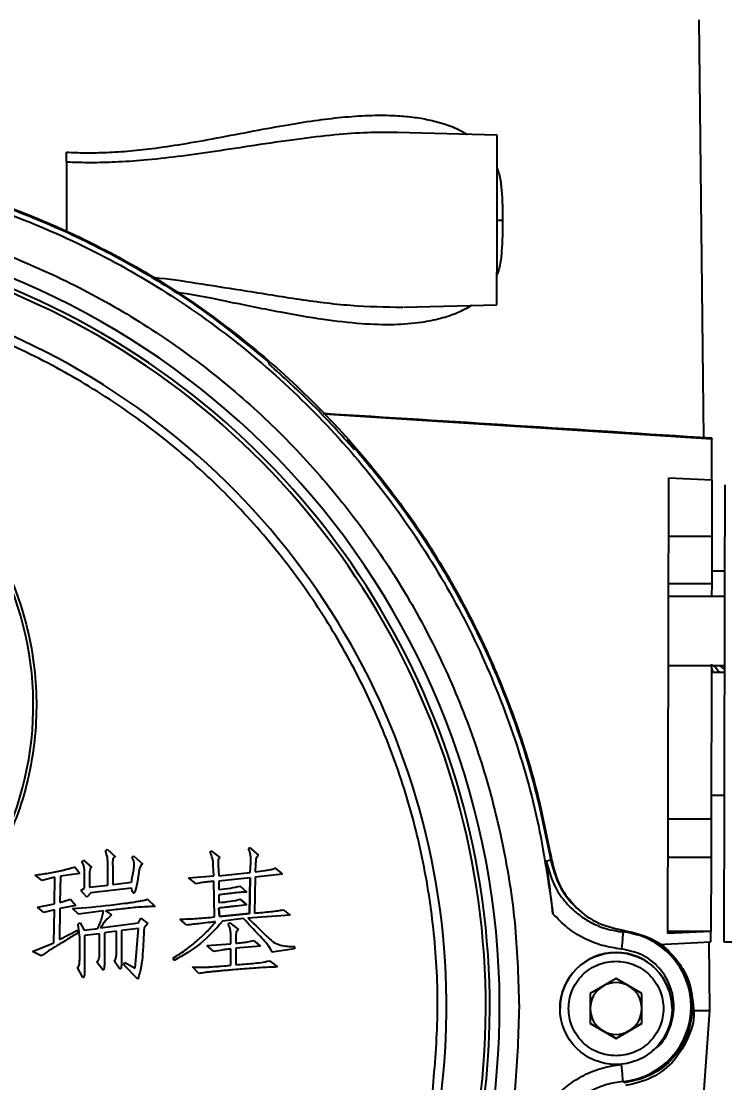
# Model space of a CAD drawing. Header units: millimetres. Extents: x 2344 to 4024, y 1094 to 2282.
# Drawn here: x 2890.1 to 2971.8, y 2025.5 to 2148.7 of the extents above; entities that cross this region are included whole.
import ezdxf

# ---------------------------------------------------------------- set-up
doc = ezdxf.new("R2010")
doc.units = ezdxf.units.MM
doc.layers.add('AM_5', color=3, linetype='Continuous', lineweight=25)
doc.styles.add('SLDTEXTSTYLE1', font='txt.shx', dxfattribs={"width": 0.7, "bigfont": 'gbcbig.shx'})
doc.dimstyles.new('SLDDIMSTYLE12$0', dxfattribs={"dimtxt": 12, "dimasz": 10, "dimexe": 0, "dimexo": 0.0625, "dimgap": 0.875, "dimtad": 1, "dimdec": 1, "dimlfac": 1.8, "dimrnd": 1e-09, "dimzin": 12, "dimdsep": 46, "dimtxsty": 'SLDTEXTSTYLE1', "dimcen": 0.09, "dimdle": 8.16, "dimclrd": 3, "dimclre": 3, "dimadec": 0, "dimazin": 3, "dimtfac": 1, "dimtdec": 1, "dimtofl": 0, "dimtmove": 0, "dimatfit": 3, "dimfxl": 0, "dimfrac": 2, "dimtolj": 1, "dimlwd": 5, "dimlwe": 5, "dimarcsym": 0})

# ---------------------------------------------------------------- blocks, each defined once
blk = doc.blocks.new('*D60')
at = {"layer": 'AM_5', "color": 3, "lineweight": 5, "transparency": 16777216}
blk.add_line((2910.46, 2232.61), (3090.29, 2232.61), dxfattribs=at)
at = {"layer": 'AM_5', "color": 3, "linetype": 'Continuous', "lineweight": 5, "transparency": 16777216}
for p, q in [((3090.29, 2222.61), (3090.29, 1943.87)), ((2957.46, 1933.87), (3090.29, 1933.87))]:
    blk.add_line(p, q, dxfattribs=at)
at = {"layer": 'AM_5', "color": 3, "transparency": 16777216}
for points in [[(3088.63, 2222.61), (3091.96, 2222.61), (3090.29, 2232.61)], [(3088.63, 1943.87), (3091.96, 1943.87), (3090.29, 1933.87)]]:
    blk.add_solid(points, dxfattribs=at)
at = {"layer": 'Defpoints', "color": 0, "transparency": 16777216}
for p in [(2910.4, 2232.61), (2957.4, 1933.87), (3090.29, 1933.87)]:
    blk.add_point(p, dxfattribs=at)
at = {"layer": 'AM_5', "color": 0, "transparency": 16777216, "insert": (3083.42, 2083.24), "char_height": 12, "attachment_point": 5, "rotation": 90, "style": 'SLDTEXTSTYLE1'}
blk.add_mtext('\\A1;300', dxfattribs=at)

msp = doc.modelspace()

# ---------------------------------------------------------------- linework, layer by layer
at = {"color": 7, "linetype": 'Continuous', "lineweight": 25}
for p, q in [((2969.359, 2100.328), (2968.827, 2148.846)), ((2945.399, 2135.446), (2933.737, 2135.776)), ((2934.514, 2115.485), (2945.357, 2115.746)), ((2918.825, 2108.933), (2918.936, 2109.045)), ((2970.323, 2100.154), (2925.275, 2103.052)), ((2927.994, 2100.169), (2928.924, 2099.042)), ((2928.932, 2099.049), (2928.82, 2098.938)), ((2965.314, 2095.679), (2970.313, 2095.453)), ((2970.313, 2095.453), (2970.299, 2088.877)), ((2970.299, 2088.877), (2965.299, 2088.888)), ((2971.791, 2084.839), (2970.291, 2084.842)), ((2970.288, 2083.383), (2965.288, 2083.394)), ((2970.288, 2083.383), (2970.284, 2081.906)), ((2971.784, 2081.903), (2965.184, 2081.917)), ((2965.167, 2073.917), (2971.767, 2073.903)), ((2971.766, 2073.079), (2970.266, 2073.083)), ((2970.235, 2058.843), (2971.735, 2058.839)), ((2965.229, 2056.107), (2970.229, 2056.097)), ((2916.511, 2052.634), (2916.639, 2052.761)), ((2916.511, 2052.634), (2916.639, 2052.761)), ((2916.511, 2052.634), (2916.511, 2052.634)), ((2916.639, 2052.761), (2917.66, 2051.868)), ((2916.639, 2052.761), (2916.639, 2052.761)), ((2916.639, 2052.761), (2917.66, 2051.868)), ((2899.917, 2052.379), (2900.108, 2052.57)), ((2899.917, 2052.379), (2900.108, 2052.57)), ((2899.917, 2052.379), (2899.917, 2052.379)), ((2900.108, 2052.57), (2901.066, 2051.676)), ((2900.108, 2052.57), (2900.108, 2052.57)), ((2900.108, 2052.57), (2901.066, 2051.676)), ((2901.066, 2051.676), (2901.066, 2051.676)), ((2902.981, 2051.613), (2903.172, 2051.804)), ((2902.981, 2051.613), (2903.172, 2051.804)), ((2902.981, 2051.613), (2902.981, 2051.613)), ((2903.172, 2051.804), (2904.257, 2050.847)), ((2903.172, 2051.804), (2903.172, 2051.804)), ((2903.172, 2051.804), (2904.257, 2050.847)), ((2912.044, 2052.251), (2912.171, 2052.379)), ((2912.044, 2052.251), (2912.171, 2052.379)), ((2912.044, 2052.251), (2912.044, 2052.251)), ((2912.171, 2052.379), (2913.193, 2051.613)), ((2912.171, 2052.379), (2912.171, 2052.379)), ((2912.171, 2052.379), (2913.193, 2051.613)), ((2913.193, 2051.613), (2913.193, 2051.613)), ((2917.66, 2051.868), (2917.66, 2051.868)), ((2970.22, 2051.622), (2965.22, 2051.632)), ((2970.22, 2051.622), (2970.201, 2043.02)), ((2896.343, 2050.528), (2896.917, 2049.762)), ((2896.343, 2050.528), (2896.343, 2050.528)), ((2896.343, 2050.528), (2896.917, 2049.762)), ((2897.172, 2051.102), (2897.364, 2051.294)), ((2897.172, 2051.102), (2897.364, 2051.294)), ((2897.172, 2051.102), (2897.172, 2051.102)), ((2897.364, 2051.294), (2898.321, 2050.464)), ((2897.364, 2051.294), (2897.364, 2051.294)), ((2897.364, 2051.294), (2898.321, 2050.464)), ((2898.321, 2050.464), (2898.321, 2050.464)), ((2900.172, 2048.421), (2900.172, 2050.719)), ((2900.747, 2050.655), (2900.747, 2048.485)), ((2904.257, 2050.847), (2904.257, 2050.847)), ((2912.49, 2049.506), (2912.427, 2050.719)), ((2913.001, 2050.783), (2913.065, 2049.506)), ((2913.001, 2050.783), (2913.001, 2050.783)), ((2913.001, 2050.783), (2913.065, 2049.506)), ((2916.703, 2049.889), (2916.767, 2051.038)), ((2916.703, 2049.889), (2916.767, 2051.038)), ((2916.767, 2051.038), (2916.767, 2051.038)), ((2917.341, 2050.847), (2917.277, 2049.953)), ((2919.575, 2050.4), (2920.469, 2049.698)), ((2919.575, 2050.4), (2919.575, 2050.4)), ((2919.575, 2050.4), (2920.469, 2049.698)), ((2951.602, 2051.323), (2951.085, 2051.204)), ((2951.727, 2051.21), (2951.727, 2051.211)), ((2892.577, 2048.932), (2891.747, 2049.57)), ((2891.747, 2049.57), (2891.747, 2049.57)), ((2894.045, 2049.315), (2892.577, 2048.932)), ((2893.981, 2046.251), (2894.045, 2049.315)), ((2893.981, 2046.251), (2894.045, 2049.315)), ((2894.683, 2049.443), (2894.619, 2046.379)), ((2896.917, 2049.762), (2894.683, 2049.443)), ((2896.917, 2049.762), (2896.917, 2049.762)), ((2897.492, 2048.038), (2897.492, 2049.634)), ((2898.066, 2049.315), (2898.066, 2048.166)), ((2909.554, 2049.251), (2912.49, 2049.506)), ((2910.448, 2048.549), (2909.554, 2049.251)), ((2909.554, 2049.251), (2909.554, 2049.251)), ((2913.065, 2049.506), (2916.703, 2049.889)), ((2913.065, 2049.506), (2916.703, 2049.889)), ((2913.065, 2049.506), (2913.065, 2049.506)), ((2916.703, 2049.251), (2913.065, 2048.868)), ((2916.639, 2045.102), (2916.703, 2049.251)), ((2916.703, 2049.251), (2916.639, 2045.102)), ((2916.703, 2049.889), (2916.703, 2049.889)), ((2917.277, 2049.315), (2917.213, 2045.166)), ((2920.469, 2049.698), (2917.277, 2049.315)), ((2920.469, 2049.698), (2920.469, 2049.698)), ((2897.045, 2047.783), (2897.492, 2048.038)), ((2897.045, 2047.783), (2897.492, 2048.038)), ((2897.747, 2047.017), (2897.045, 2047.783)), ((2897.045, 2047.783), (2897.045, 2047.783)), ((2897.492, 2048.038), (2897.492, 2048.038)), ((2898.066, 2048.166), (2900.172, 2048.421)), ((2898.066, 2048.166), (2900.172, 2048.421)), ((2898.066, 2048.166), (2898.066, 2048.166)), ((2902.917, 2048.038), (2898.194, 2047.528)), ((2900.172, 2048.421), (2900.172, 2048.421)), ((2900.747, 2048.485), (2902.917, 2048.741)), ((2900.747, 2048.485), (2902.917, 2048.741)), ((2900.747, 2048.485), (2900.747, 2048.485)), ((2902.917, 2048.741), (2902.917, 2048.741)), ((2912.554, 2044.72), (2912.49, 2048.868)), ((2913.065, 2048.868), (2913.065, 2047.911)), ((2915.554, 2048.294), (2916.32, 2047.592)), ((2915.554, 2048.294), (2915.554, 2048.294)), ((2916.32, 2047.592), (2915.554, 2048.294)), ((2894.619, 2046.379), (2895.832, 2046.762)), ((2895.832, 2046.762), (2896.47, 2046.06)), ((2895.832, 2046.762), (2895.832, 2046.762)), ((2895.832, 2046.762), (2896.47, 2046.06)), ((2898.194, 2047.528), (2897.747, 2047.017)), ((2904.768, 2046.826), (2905.661, 2045.932)), ((2904.768, 2046.826), (2904.768, 2046.826)), ((2904.768, 2046.826), (2905.661, 2045.932)), ((2913.065, 2047.273), (2913.065, 2046.379)), ((2915.554, 2046.762), (2916.32, 2046.124)), ((2915.554, 2046.762), (2915.554, 2046.762)), ((2916.32, 2046.124), (2915.554, 2046.762)), ((2916.32, 2047.592), (2916.32, 2047.592)), ((2892.003, 2045.868), (2893.981, 2046.251)), ((2892.769, 2045.23), (2892.003, 2045.868)), ((2892.003, 2045.868), (2892.003, 2045.868)), ((2893.981, 2045.549), (2892.769, 2045.23)), ((2893.917, 2041.72), (2893.981, 2045.549)), ((2893.917, 2041.72), (2893.981, 2045.549)), ((2893.981, 2046.251), (2893.981, 2046.251)), ((2894.619, 2045.677), (2894.556, 2042.103)), ((2896.47, 2046.06), (2894.619, 2045.677)), ((2896.79, 2045.039), (2896.087, 2045.677)), ((2896.087, 2045.677), (2896.087, 2045.677)), ((2896.47, 2046.06), (2896.47, 2046.06)), ((2899.662, 2045.422), (2896.79, 2045.039)), ((2899.917, 2045.422), (2900.619, 2044.975)), ((2899.917, 2045.422), (2900.619, 2044.975)), ((2905.661, 2045.932), (2905.661, 2045.932)), ((2913.065, 2045.741), (2913.129, 2044.783)), ((2913.129, 2044.783), (2913.065, 2045.741)), ((2916.32, 2046.124), (2916.32, 2046.124)), ((2920.532, 2045.549), (2921.362, 2044.911)), ((2920.532, 2045.549), (2920.532, 2045.549)), ((2920.532, 2045.549), (2921.362, 2044.911)), ((2896.726, 2043.89), (2896.981, 2044.017)), ((2896.726, 2043.89), (2896.981, 2044.017)), ((2896.981, 2044.017), (2897.428, 2043.188)), ((2896.981, 2044.017), (2896.981, 2044.017)), ((2896.981, 2044.017), (2897.428, 2043.188)), ((2899.343, 2043.443), (2903.746, 2044.017)), ((2899.343, 2043.443), (2903.746, 2044.017)), ((2900.619, 2044.975), (2900.619, 2044.975)), ((2903.746, 2044.017), (2904.002, 2044.592)), ((2903.746, 2044.017), (2904.002, 2044.592)), ((2903.746, 2044.017), (2903.746, 2044.017)), ((2904.002, 2044.592), (2904.831, 2043.954)), ((2904.002, 2044.592), (2904.002, 2044.592)), ((2904.002, 2044.592), (2904.831, 2043.954)), ((2909.363, 2043.762), (2908.533, 2044.464)), ((2908.533, 2044.464), (2908.533, 2044.464)), ((2913.129, 2044.783), (2916.639, 2045.102)), ((2916.639, 2045.102), (2913.129, 2044.783)), ((2913.129, 2044.783), (2913.129, 2044.783)), ((2915.937, 2044.528), (2913.512, 2044.209)), ((2914.15, 2043.89), (2914.341, 2044.017)), ((2914.15, 2043.89), (2914.341, 2044.017)), ((2914.341, 2044.017), (2915.363, 2043.252)), ((2914.341, 2044.017), (2914.341, 2044.017)), ((2914.341, 2044.017), (2915.363, 2043.252)), ((2921.362, 2044.911), (2916.448, 2044.592)), ((2916.639, 2045.102), (2916.639, 2045.102)), ((2921.362, 2044.911), (2921.362, 2044.911)), ((2894.556, 2042.103), (2896.662, 2043.188)), ((2894.556, 2042.103), (2896.662, 2043.188)), ((2896.662, 2043.188), (2896.726, 2042.869)), ((2896.662, 2043.188), (2896.662, 2043.188)), ((2896.662, 2043.188), (2896.726, 2042.869)), ((2896.917, 2042.294), (2896.726, 2043.89)), ((2896.726, 2043.89), (2896.726, 2043.89)), ((2896.726, 2042.869), (2896.726, 2042.869)), ((2897.428, 2043.188), (2899.023, 2043.379)), ((2897.428, 2043.188), (2899.023, 2043.379)), ((2897.428, 2043.188), (2897.428, 2043.188)), ((2899.023, 2043.379), (2899.023, 2043.379)), ((2901.193, 2043.06), (2899.789, 2042.869)), ((2899.789, 2042.869), (2899.789, 2039.486)), ((2901.193, 2040.507), (2901.193, 2043.06)), ((2903.746, 2043.379), (2901.768, 2043.124)), ((2901.768, 2043.124), (2901.768, 2039.486)), ((2903.363, 2038.784), (2903.746, 2043.379)), ((2904.831, 2043.954), (2904.385, 2043.443)), ((2904.831, 2043.954), (2904.831, 2043.954)), ((2914.15, 2043.89), (2914.15, 2043.89)), ((2915.363, 2043.252), (2915.363, 2043.252)), ((2960.253, 2043.121), (2960.003, 2042.972)), ((2970.201, 2043.02), (2965.201, 2043.03)), ((2970.201, 2043.02), (2965.201, 2042.778)), ((2971.701, 2043.001), (2971.699, 2041.839)), ((2891.428, 2040.699), (2893.917, 2041.72)), ((2893.917, 2041.72), (2893.917, 2041.72)), ((2896.917, 2039.741), (2896.917, 2042.294)), ((2899.215, 2042.741), (2897.492, 2042.549)), ((2897.492, 2042.549), (2897.492, 2038.784)), ((2899.215, 2040.571), (2899.215, 2042.741)), ((2911.661, 2041.401), (2914.469, 2041.592)), ((2914.469, 2041.592), (2914.469, 2042.422)), ((2914.469, 2041.592), (2914.469, 2041.592)), ((2915.043, 2042.23), (2915.043, 2041.656)), ((2915.043, 2042.23), (2915.043, 2042.23)), ((2917.086, 2041.975), (2917.916, 2041.337)), ((2917.086, 2041.975), (2917.086, 2041.975)), ((2917.086, 2041.975), (2917.916, 2041.337)), ((2964.119, 2041.537), (2970.199, 2041.843)), ((2970.087, 2033.843), (2970, 2041.833)), ((2971.699, 2041.839), (2973.121, 2041.836)), ((2892.449, 2040.188), (2891.428, 2040.699)), ((2891.428, 2040.699), (2891.428, 2040.699)), ((2912.49, 2040.699), (2911.661, 2041.401)), ((2911.661, 2041.401), (2911.661, 2041.401)), ((2914.469, 2039.103), (2914.469, 2041.018)), ((2917.916, 2041.337), (2915.043, 2041.082)), ((2915.043, 2041.082), (2915.043, 2039.167)), ((2917.916, 2041.337), (2917.916, 2041.337)), ((2921.873, 2041.018), (2919.256, 2040.635)), ((2921.873, 2041.273), (2921.873, 2041.018)), ((2921.873, 2041.273), (2921.873, 2041.273)), ((2896.917, 2039.741), (2896.917, 2039.741)), ((2899.598, 2038.592), (2898.896, 2039.486)), ((2898.896, 2039.486), (2898.896, 2039.486)), ((2901.513, 2038.784), (2900.938, 2039.614)), ((2900.938, 2039.614), (2900.938, 2039.614)), ((2902.023, 2039.167), (2902.151, 2039.422)), ((2902.023, 2039.167), (2902.151, 2039.422)), ((2903.683, 2037.507), (2902.023, 2039.167)), ((2902.023, 2039.167), (2902.023, 2039.167)), ((2902.151, 2039.422), (2903.363, 2038.784)), ((2902.151, 2039.422), (2902.151, 2039.422)), ((2902.151, 2039.422), (2903.363, 2038.784)), ((2907.895, 2039.677), (2907.767, 2039.933)), ((2907.767, 2039.933), (2907.767, 2039.933)), ((2914.469, 2039.103), (2914.469, 2039.103)), ((2918.937, 2039.614), (2919.894, 2038.911)), ((2918.937, 2039.614), (2918.937, 2039.614)), ((2918.937, 2039.614), (2919.894, 2038.911)), ((2897.3, 2037.699), (2896.662, 2038.848)), ((2896.662, 2038.848), (2896.662, 2038.848)), ((2903.363, 2038.784), (2903.363, 2038.784)), ((2910.767, 2038.146), (2910.001, 2038.911)), ((2910.001, 2038.911), (2910.001, 2038.911)), ((2919.894, 2038.911), (2919.894, 2038.911)), ((2959.182, 2037.554), (2956.182, 2035.822)), ((2962.182, 2035.822), (2959.182, 2037.554)), ((2956.182, 2035.822), (2956.182, 2032.358)), ((2962.182, 2032.358), (2962.182, 2035.822)), ((2952.682, 2034.097), (2952.682, 2034.097)), ((2965.682, 2034.083), (2965.682, 2034.083)), ((2966.158, 1979.328), (2970.087, 2033.843)), ((2968.182, 2034.061), (2968.182, 2034.061)), ((2956.182, 2032.358), (2959.182, 2030.626)), ((2957.682, 2031.492), (2956.182, 2032.358)), ((2959.182, 2030.626), (2962.182, 2032.358)), ((2962.182, 2032.358), (2960.682, 2031.492)), ((2959.182, 2030.626), (2957.682, 2031.492)), ((2960.682, 2031.492), (2959.182, 2030.626)), ((2959.182, 2030.626), (2959.182, 2030.626)), ((2960.253, 2025.47), (2960.003, 2025.619))]:
    msp.add_line(p, q, dxfattribs=at)
at = {"color": 7, "linetype": 'Continuous', "lineweight": 25, "flags": 128}
for points in [[(2971.812, 2094.867), (2971.807, 2092.653), (2971.802, 2090.195), (2971.796, 2087.522), (2971.79, 2084.665), (2971.784, 2081.657), (2971.777, 2078.535), (2971.77, 2075.334), (2971.763, 2072.092), (2971.757, 2068.847), (2971.75, 2065.637), (2971.743, 2062.5), (2971.736, 2059.472), (2971.73, 2056.59), (2971.725, 2053.886), (2971.719, 2051.392), (2971.714, 2049.139), (2971.71, 2047.151), (2971.706, 2045.453), (2971.704, 2044.064), (2971.701, 2043.001)], [(2971.275, 2073.08), (2970.998, 2073.311), (2970.548, 2073.906)], [(2960.003, 2042.972), (2959.999, 2042.928), (2959.988, 2042.81), (2959.97, 2042.624), (2959.947, 2042.377), (2959.918, 2042.076), (2959.886, 2041.735), (2959.851, 2041.365), (2959.815, 2040.981)], [(2968.107, 2033.847), (2968.317, 2033.847), (2969.299, 2033.845), (2969.89, 2033.844), (2970.087, 2033.843)], [(2960.003, 2025.619), (2959.999, 2025.663), (2959.988, 2025.78), (2959.97, 2025.966), (2959.947, 2026.214), (2959.918, 2026.514), (2959.886, 2026.856), (2959.851, 2027.225), (2959.815, 2027.61)]]:
    msp.add_lwpolyline(points, dxfattribs=at)
at = {"color": 7, "linetype": 'Continuous', "lineweight": 25}
msp.add_circle((2959.182, 2034.09), 6.5, dxfattribs=at)
for centre, radius, start, end in [((2854.182, 2034.295), 91.48, 295.79271, 180), ((2946.074, 2137.078), 11.51, 266.68387, 269.63147), ((2854.182, 2034.294), 90.341, 353.64897, 186.35103), ((2854.182, 2034.294), 89.875, 353.64897, 186.35103), ((2854.182, 2034.294), 85.319, 353.33017, 186.66983), ((2854.182, 2069.294), 37.354, 334.65071, 85.34929), ((2959.182, 2034.295), 8.715, 275.40246, 84.59754), ((2959.182, 2034.09), 6.5, 359.93876, 179.93876), ((2959.182, 2034.09), 3, 120, 180), ((2959.182, 2034.09), 3, 60, 120), ((2959.182, 2034.09), 3, 0, 60), ((2959.182, 2034.09), 3, 180, 240), ((2959.182, 2034.09), 3, 300, 0), ((2959.182, 2034.09), 3, 240, 300)]:
    msp.add_arc(centre, radius, start, end, dxfattribs=at)
for points, knots in [([(2895.394, 2133.471), (2896.106, 2133.445), (2897.533, 2133.393), (2899.876, 2133.431), (2902.477, 2133.586), (2905.528, 2133.91), (2909.013, 2134.429), (2912.958, 2135.142), (2917.074, 2135.937), (2921.008, 2136.661), (2924.544, 2137.214), (2927.768, 2137.591), (2930.751, 2137.78), (2933.359, 2137.762), (2935.555, 2137.575), (2937.401, 2137.273), (2939.166, 2136.807), (2940.683, 2136.265), (2941.577, 2135.747), (2941.929, 2135.544)], [0, 0, 0, 0, 0.0418951, 0.0839955, 0.1379234, 0.1955958, 0.2656367, 0.3477316, 0.4366435, 0.52124, 0.5959668, 0.6633337, 0.7313197, 0.7939321, 0.8403474, 0.8842391, 0.9258123, 0.9708656, 1, 1, 1, 1]), ([(2933.847, 2135.773), (2932.678, 2135.778), (2930.281, 2135.788), (2926.372, 2135.485), (2922.007, 2134.973), (2917.354, 2134.286), (2912.73, 2133.57), (2908.433, 2132.962), (2904.568, 2132.535), (2901.202, 2132.308), (2898.211, 2132.228), (2896.33, 2132.283), (2895.392, 2132.311)], [0, 0, 0, 0, 0.0969739, 0.1990187, 0.3166093, 0.4457287, 0.5654054, 0.6760848, 0.7756823, 0.858994, 0.9297025, 1, 1, 1, 1]), ([(2895.392, 2132.311), (2895.392, 2132.488), (2895.393, 2132.844), (2895.394, 2133.261), (2895.394, 2133.471)], [0, 0, 0, 0, 0.4971187, 1, 1, 1, 1]), ([(2871.514, 2131.767), (2874.18, 2131.227), (2879.626, 2130.124), (2887.751, 2127.555), (2895.963, 2124.206), (2904.129, 2119.928), (2911.904, 2114.967), (2916.621, 2111.045), (2918.887, 2109.161)], [0, 0, 0, 0, 0.1535242, 0.3136607, 0.480409, 0.6537687, 0.8337391, 1, 1, 1, 1]), ([(2895.392, 2132.311), (2895.39, 2131.321), (2895.386, 2129.34), (2895.379, 2126.411), (2895.376, 2124.713), (2895.375, 2124.148)], [0, 0, 0, 0, 0.4003335, 0.8006671, 1, 1, 1, 1]), ([(2945.391, 2131.57), (2945.469, 2131.36), (2945.722, 2130.677), (2945.883, 2129.324), (2946.003, 2127.533), (2946.001, 2126.256), (2946, 2125.568)], [0, 0, 0, 0, 0.1149044, 0.3730702, 0.6626095, 1, 1, 1, 1]), ([(2946, 2125.568), (2946, 2124.852), (2946.001, 2123.523), (2945.891, 2121.661), (2945.728, 2120.226), (2945.456, 2119.492), (2945.364, 2119.246)], [0, 0, 0, 0, 0.3327022, 0.6174452, 0.8718539, 1, 1, 1, 1]), ([(2905.24, 2118.95), (2905.362, 2118.941), (2907.113, 2118.808), (2910.565, 2118.276), (2916.059, 2117.414), (2922.043, 2116.437), (2928.363, 2115.59), (2932.413, 2115.518), (2934.423, 2115.483)], [0, 0, 0, 0, 0.0118812, 0.1717149, 0.3437603, 0.5639817, 0.7835609, 1, 1, 1, 1]), ([(2942.426, 2115.675), (2941.88, 2115.376), (2940.732, 2114.745), (2938.777, 2114.116), (2936.328, 2113.62), (2933.274, 2113.393), (2929.468, 2113.52), (2925.091, 2114.029), (2920.045, 2114.917), (2914.752, 2115.98), (2910.663, 2116.844), (2908.478, 2117.163), (2908.038, 2117.227)], [0, 0, 0, 0, 0.05917422, 0.12456737, 0.1945037, 0.29319372, 0.40381634, 0.5308787, 0.66921315, 0.82787427, 0.96536839, 1, 1, 1, 1]), ([(2970.324, 2100.266), (2962.713, 2100.757), (2947.668, 2101.729), (2932.621, 2102.672), (2925.187, 2103.138)], [0, 0, 0, 0, 0.5059249, 1, 1, 1, 1]), ([(2970.324, 2100.257), (2970.324, 2100.259), (2970.324, 2100.264), (2970.324, 2100.194), (2970.323, 2100.154)], [0, 0, 0, 0, 0.4124146, 1, 1, 1, 1]), ([(2929.235, 2098.666), (2930.796, 2096.843), (2934.736, 2092.244), (2939.527, 2084.739), (2943.899, 2076.459), (2947.227, 2068.46), (2949.958, 2060.024), (2951.133, 2054.17), (2951.727, 2051.211)], [0, 0, 0, 0, 0.1352933, 0.3415257, 0.5005703, 0.6633309, 0.8298076, 1, 1, 1, 1]), ([(2970.267, 2073.755), (2970.266, 2073.326), (2970.262, 2071.591), (2970.256, 2068.479), (2970.248, 2064.661), (2970.24, 2061.202), (2970.234, 2058.211), (2970.231, 2056.802), (2970.229, 2056.097)], [0, 0, 0, 0, 0.061728, 0.2493824, 0.4370368, 0.6246912, 0.8123456, 1, 1, 1, 1]), ([(2970.507, 2073.082), (2970.442, 2073.208), (2970.283, 2073.514), (2970.291, 2073.85), (2970.296, 2074.047)], [0, 0, 0, 0, 0.41316202, 1, 1, 1, 1]), ([(2971.766, 2073.491), (2971.734, 2073.506), (2971.579, 2073.581), (2971.402, 2073.723), (2971.287, 2073.865), (2971.255, 2073.904)], [0, 0, 0, 0, 0.1638544, 0.7694326, 1, 1, 1, 1]), ([(2916.767, 2051.038), (2916.774, 2051.311), (2916.784, 2051.725), (2916.7, 2052.271), (2916.573, 2052.515), (2916.511, 2052.634)], [0, 0, 0, 0, 0.5004867, 0.7563958, 1, 1, 1, 1]), ([(2900.172, 2050.719), (2900.174, 2051.003), (2900.176, 2051.57), (2900.003, 2052.109), (2899.917, 2052.379)], [0, 0, 0, 0, 0.50135613, 1, 1, 1, 1]), ([(2901.066, 2051.676), (2901.041, 2051.683), (2901.004, 2051.692), (2900.953, 2051.686), (2900.908, 2051.667), (2900.858, 2051.624), (2900.781, 2051.492), (2900.728, 2051.159), (2900.739, 2050.857), (2900.747, 2050.655)], [0, 0, 0, 0, 0.0628935, 0.0931861, 0.1255191, 0.1834586, 0.2508615, 0.5002621, 1, 1, 1, 1]), ([(2902.917, 2048.741), (2903.013, 2049.222), (2903.157, 2049.944), (2903.278, 2050.806), (2903.174, 2051.296), (2903.045, 2051.507), (2902.981, 2051.613)], [0, 0, 0, 0, 0.50040255, 0.75006068, 0.87501107, 1, 1, 1, 1]), ([(2912.427, 2050.719), (2912.411, 2050.987), (2912.378, 2051.522), (2912.155, 2052.008), (2912.044, 2052.251)], [0, 0, 0, 0, 0.5014294, 1, 1, 1, 1]), ([(2913.193, 2051.613), (2913.174, 2051.606), (2913.139, 2051.594), (2913.081, 2051.543), (2913.021, 2051.422), (2912.978, 2051.16), (2912.992, 2050.934), (2913.001, 2050.783)], [0, 0, 0, 0, 0.0627384, 0.1251056, 0.2501602, 0.4999525, 1, 1, 1, 1]), ([(2917.66, 2051.868), (2917.619, 2051.844), (2917.538, 2051.796), (2917.442, 2051.631), (2917.351, 2051.316), (2917.345, 2051.034), (2917.341, 2050.847)], [0, 0, 0, 0, 0.1246065, 0.249783, 0.4997551, 1, 1, 1, 1]), ([(2891.747, 2049.57), (2892.266, 2049.645), (2893.295, 2049.794), (2894.839, 2050.071), (2895.838, 2050.374), (2896.343, 2050.528)], [0, 0, 0, 0, 0.3347977, 0.6633059, 1, 1, 1, 1]), ([(2891.747, 2049.57), (2892.266, 2049.645), (2893.311, 2049.796), (2894.856, 2050.074), (2895.854, 2050.378), (2896.343, 2050.528)], [0, 0, 0, 0, 0.3346571, 0.6740832, 1, 1, 1, 1]), ([(2897.492, 2049.634), (2897.484, 2049.888), (2897.472, 2050.269), (2897.371, 2050.774), (2897.238, 2050.993), (2897.172, 2051.102)], [0, 0, 0, 0, 0.5005014, 0.7507427, 1, 1, 1, 1]), ([(2898.321, 2050.464), (2898.306, 2050.464), (2898.279, 2050.465), (2898.24, 2050.459), (2898.207, 2050.439), (2898.151, 2050.381), (2898.091, 2050.213), (2898.046, 2049.846), (2898.058, 2049.527), (2898.066, 2049.315)], [0, 0, 0, 0, 0.03671035, 0.06255873, 0.09206873, 0.1257937, 0.25044774, 0.50015165, 1, 1, 1, 1]), ([(2904.257, 2050.847), (2904.234, 2050.848), (2904.201, 2050.849), (2904.158, 2050.836), (2904.1, 2050.802), (2903.893, 2050.544), (2903.836, 2050.201), (2903.725, 2049.59), (2903.613, 2048.886), (2903.484, 2048.114), (2903.336, 2047.667), (2903.278, 2047.556), (2903.249, 2047.523), (2903.222, 2047.504), (2903.197, 2047.494), (2903.175, 2047.494), (2903.155, 2047.499), (2903.131, 2047.515), (2903.057, 2047.599), (2902.986, 2047.782), (2902.94, 2047.953), (2902.917, 2048.038)], [0, 0, 0, 0, 0.0157069, 0.0230837, 0.0312977, 0.0625941, 0.2492457, 0.2645916, 0.4993189, 0.7493468, 0.8133445, 0.8286238, 0.8367404, 0.8440727, 0.8515363, 0.8553171, 0.8590269, 0.8660949, 0.8751688, 0.9374395, 1, 1, 1, 1]), ([(2917.277, 2049.953), (2917.667, 2050.001), (2918.251, 2050.073), (2918.929, 2050.184), (2919.247, 2050.26), (2919.389, 2050.302), (2919.459, 2050.323), (2919.519, 2050.351), (2919.556, 2050.384), (2919.575, 2050.4)], [0, 0, 0, 0, 0.49995995, 0.74998201, 0.87472536, 0.91640606, 0.93767838, 0.96871216, 1, 1, 1, 1]), ([(2951.856, 2045.085), (2951.736, 2046.153), (2951.495, 2048.299), (2951.222, 2050.233), (2951.085, 2051.204)], [0, 0, 0, 0, 0.4975573, 1, 1, 1, 1]), ([(2951.085, 2051.204), (2951.36, 2050.17), (2951.731, 2048.777), (2952.686, 2047.243), (2953.364, 2046.363), (2954.179, 2045.524), (2955.198, 2044.698), (2956.509, 2043.915), (2958.138, 2043.253), (2959.362, 2043.069), (2960.003, 2042.972)], [0, 0, 0, 0, 0.2442896, 0.3290361, 0.4144899, 0.500125, 0.5979924, 0.7157703, 0.8510724, 1, 1, 1, 1]), ([(2951.602, 2051.323), (2951.883, 2050.291), (2952.445, 2048.229), (2954.463, 2045.685), (2957.113, 2043.803), (2959.205, 2043.349), (2960.253, 2043.121)], [0, 0, 0, 0, 0.2500466, 0.4994486, 0.7493959, 1, 1, 1, 1]), ([(2951.727, 2051.21), (2951.995, 2050.172), (2952.523, 2048.125), (2953.923, 2046.544), (2954.613, 2045.766)], [0, 0, 0, 0, 0.507606, 1, 1, 1, 1]), ([(2912.49, 2048.868), (2912.247, 2048.84), (2911.782, 2048.786), (2911.096, 2048.709), (2910.663, 2048.602), (2910.448, 2048.549)], [0, 0, 0, 0, 0.3550758, 0.6787643, 1, 1, 1, 1]), ([(2913.065, 2047.911), (2913.521, 2047.955), (2914.358, 2048.035), (2915.18, 2048.213), (2915.554, 2048.294)], [0, 0, 0, 0, 0.5444227, 1, 1, 1, 1]), ([(2896.087, 2045.677), (2897.548, 2045.799), (2899.756, 2045.982), (2902.296, 2046.312), (2903.574, 2046.503), (2904.196, 2046.614), (2904.512, 2046.691), (2904.659, 2046.733), (2904.722, 2046.765), (2904.753, 2046.783), (2904.763, 2046.791), (2904.768, 2046.8), (2904.77, 2046.811), (2904.769, 2046.819), (2904.768, 2046.826)], [0, 0, 0, 0, 0.4998656, 0.7551837, 0.8732692, 0.9406533, 0.9702997, 0.9841887, 0.992842, 0.9943099, 0.9962149, 0.9970595, 0.9977627, 1, 1, 1, 1]), ([(2916.32, 2047.592), (2916.149, 2047.592), (2915.821, 2047.591), (2915.213, 2047.532), (2914.536, 2047.457), (2913.777, 2047.366), (2913.301, 2047.304), (2913.065, 2047.273)], [0, 0, 0, 0, 0.15654374, 0.3002265, 0.55985572, 0.78134838, 1, 1, 1, 1]), ([(2913.065, 2046.379), (2913.521, 2046.423), (2914.358, 2046.503), (2915.18, 2046.681), (2915.554, 2046.762)], [0, 0, 0, 0, 0.5444227, 1, 1, 1, 1]), ([(2899.023, 2043.379), (2899.122, 2043.616), (2899.307, 2044.058), (2899.56, 2044.731), (2899.627, 2045.187), (2899.662, 2045.422)], [0, 0, 0, 0, 0.3593322, 0.6691852, 1, 1, 1, 1]), ([(2899.023, 2043.379), (2899.122, 2043.616), (2899.307, 2044.058), (2899.56, 2044.731), (2899.627, 2045.187), (2899.662, 2045.422)], [0, 0, 0, 0, 0.3592859, 0.6694965, 1, 1, 1, 1]), ([(2905.661, 2045.932), (2905.006, 2045.907), (2903.743, 2045.86), (2901.831, 2045.645), (2900.572, 2045.498), (2899.917, 2045.422)], [0, 0, 0, 0, 0.3409036, 0.6569898, 1, 1, 1, 1]), ([(2916.32, 2046.124), (2915.922, 2046.075), (2915.421, 2046.015), (2914.891, 2045.951), (2914.751, 2045.934), (2914.71, 2045.929), (2914.604, 2045.916), (2914.329, 2045.885), (2913.786, 2045.823), (2913.336, 2045.772), (2913.065, 2045.741)], [0, 0, 0, 0, 0.36644555, 0.46233408, 0.4884448, 0.49604177, 0.49999981, 0.58584167, 0.75000003, 1, 1, 1, 1]), ([(2917.213, 2045.166), (2917.524, 2045.194), (2918.155, 2045.251), (2919.058, 2045.335), (2919.751, 2045.418), (2920.229, 2045.481), (2920.431, 2045.527), (2920.532, 2045.549)], [0, 0, 0, 0, 0.2800254, 0.5679935, 0.8139788, 0.90683, 1, 1, 1, 1]), ([(2900.619, 2044.975), (2900.374, 2044.747), (2899.883, 2044.291), (2899.523, 2043.726), (2899.343, 2043.443)], [0, 0, 0, 0, 0.4987936, 1, 1, 1, 1]), ([(2907.767, 2039.933), (2908.224, 2040.226), (2909.136, 2040.812), (2910.415, 2041.818), (2911.62, 2042.913), (2912.328, 2043.734), (2912.682, 2044.145)], [0, 0, 0, 0, 0.2500184, 0.50003, 0.7500152, 1, 1, 1, 1]), ([(2907.767, 2039.933), (2908.224, 2040.226), (2909.136, 2040.812), (2910.415, 2041.818), (2911.62, 2042.913), (2912.328, 2043.734), (2912.682, 2044.145)], [0, 0, 0, 0, 0.2500184, 0.50003, 0.7500152, 1, 1, 1, 1]), ([(2913.512, 2044.209), (2912.695, 2043.307), (2911.061, 2041.501), (2908.951, 2040.286), (2907.895, 2039.677)], [0, 0, 0, 0, 0.49972606, 1, 1, 1, 1]), ([(2908.533, 2044.464), (2909.205, 2044.481), (2910.548, 2044.516), (2911.885, 2044.652), (2912.554, 2044.72)], [0, 0, 0, 0, 0.4998338, 1, 1, 1, 1]), ([(2908.533, 2044.464), (2909.205, 2044.481), (2910.548, 2044.516), (2911.885, 2044.652), (2912.554, 2044.72)], [0, 0, 0, 0, 0.4998338, 1, 1, 1, 1]), ([(2912.682, 2044.145), (2912.491, 2044.125), (2911.937, 2044.066), (2911.366, 2044.002), (2910.697, 2043.93), (2910.143, 2043.868), (2909.609, 2043.795), (2909.363, 2043.762)], [0, 0, 0, 0, 0.1726098, 0.5000206, 0.5157116, 0.7774565, 1, 1, 1, 1]), ([(2919.256, 2040.635), (2919.158, 2040.817), (2918.765, 2041.548), (2917.556, 2042.785), (2916.535, 2043.884), (2915.937, 2044.528)], [0, 0, 0, 0, 0.1204989, 0.4845828, 1, 1, 1, 1]), ([(2916.448, 2044.592), (2916.584, 2044.46), (2917.378, 2043.693), (2918.36, 2042.733), (2919.439, 2041.724), (2920.484, 2041.304), (2921.317, 2041.286), (2921.873, 2041.273)], [0, 0, 0, 0, 0.0858222, 0.500579, 0.6255537, 0.7499526, 1, 1, 1, 1]), ([(2916.448, 2044.592), (2916.584, 2044.46), (2917.378, 2043.693), (2918.36, 2042.733), (2919.439, 2041.724), (2920.484, 2041.304), (2921.317, 2041.286), (2921.873, 2041.273)], [0, 0, 0, 0, 0.0858134, 0.500579, 0.6255537, 0.7499526, 1, 1, 1, 1]), ([(2959.815, 2040.981), (2959.055, 2041.096), (2957.54, 2041.325), (2955.411, 2042.211), (2953.455, 2043.431), (2952.39, 2044.532), (2951.856, 2045.085)], [0, 0, 0, 0, 0.2507669, 0.5000113, 0.749245, 1, 1, 1, 1]), ([(2896.726, 2042.869), (2896.323, 2042.626), (2895.514, 2042.139), (2894.373, 2041.437), (2893.338, 2040.805), (2892.731, 2040.384), (2892.449, 2040.188)], [0, 0, 0, 0, 0.2795319, 0.5609173, 0.7961864, 1, 1, 1, 1]), ([(2904.385, 2043.443), (2904.365, 2042.943), (2904.326, 2041.944), (2904.228, 2040.45), (2904.097, 2038.951), (2903.821, 2037.988), (2903.683, 2037.507)], [0, 0, 0, 0, 0.2500778, 0.5001569, 0.7501575, 1, 1, 1, 1]), ([(2914.469, 2042.422), (2914.46, 2042.676), (2914.448, 2043.056), (2914.336, 2043.556), (2914.212, 2043.779), (2914.15, 2043.89)], [0, 0, 0, 0, 0.5002034, 0.7503812, 1, 1, 1, 1]), ([(2915.363, 2043.252), (2915.322, 2043.227), (2915.24, 2043.179), (2915.129, 2043.022), (2915.021, 2042.705), (2915.034, 2042.42), (2915.043, 2042.23)], [0, 0, 0, 0, 0.1249641, 0.2504056, 0.5000303, 1, 1, 1, 1]), ([(2960.318, 2042.999), (2961.403, 2042.741), (2963.533, 2042.235), (2966.07, 2040.123), (2967.836, 2037.333), (2968.065, 2035.165), (2968.182, 2034.052)], [0, 0, 0, 0, 0.2552275, 0.5011918, 0.7437843, 1, 1, 1, 1]), ([(2915.043, 2041.656), (2915.292, 2041.684), (2915.76, 2041.737), (2916.448, 2041.809), (2916.875, 2041.92), (2917.086, 2041.975)], [0, 0, 0, 0, 0.3619719, 0.6841185, 1, 1, 1, 1]), ([(2898.896, 2039.486), (2898.935, 2039.516), (2899.014, 2039.577), (2899.124, 2039.743), (2899.235, 2040.075), (2899.223, 2040.372), (2899.215, 2040.571)], [0, 0, 0, 0, 0.1251016, 0.2504868, 0.5002749, 1, 1, 1, 1]), ([(2900.938, 2039.614), (2900.987, 2039.676), (2901.086, 2039.802), (2901.176, 2040.111), (2901.186, 2040.349), (2901.193, 2040.507)], [0, 0, 0, 0, 0.2496128, 0.5003947, 1, 1, 1, 1]), ([(2914.469, 2041.018), (2914.241, 2040.985), (2913.946, 2040.943), (2913.615, 2040.896), (2913.182, 2040.833), (2912.818, 2040.762), (2912.49, 2040.699)], [0, 0, 0, 0, 0.3449558, 0.4462952, 0.5002092, 1, 1, 1, 1]), ([(2963.409, 2029.215), (2963.665, 2029.392), (2964.602, 2030.038), (2965.567, 2031.846), (2966.058, 2034.287), (2965.588, 2036.779), (2964.263, 2038.907), (2962.257, 2040.482), (2960.629, 2040.815), (2959.815, 2040.981)], [0, 0, 0, 0, 0.0591141, 0.2159284, 0.3727427, 0.5295571, 0.6863714, 0.8431857, 1, 1, 1, 1]), ([(2896.662, 2038.848), (2896.716, 2038.907), (2896.823, 2039.027), (2896.903, 2039.344), (2896.911, 2039.582), (2896.917, 2039.741)], [0, 0, 0, 0, 0.2488876, 0.4991838, 1, 1, 1, 1]), ([(2896.662, 2038.848), (2896.716, 2038.907), (2896.823, 2039.027), (2896.903, 2039.344), (2896.911, 2039.582), (2896.917, 2039.741)], [0, 0, 0, 0, 0.2488876, 0.4991838, 1, 1, 1, 1]), ([(2899.789, 2039.486), (2899.786, 2039.322), (2899.78, 2039.045), (2899.758, 2038.743), (2899.695, 2038.621), (2899.676, 2038.6), (2899.662, 2038.589), (2899.647, 2038.583), (2899.631, 2038.582), (2899.614, 2038.585), (2899.603, 2038.59), (2899.598, 2038.592)], [0, 0, 0, 0, 0.5027084, 0.8476925, 0.8958369, 0.9154027, 0.9327165, 0.9486901, 0.9644693, 0.9812397, 1, 1, 1, 1]), ([(2901.768, 2039.486), (2901.765, 2039.32), (2901.76, 2039.072), (2901.729, 2038.808), (2901.681, 2038.714), (2901.661, 2038.696), (2901.643, 2038.687), (2901.629, 2038.684), (2901.614, 2038.686), (2901.586, 2038.695), (2901.551, 2038.73), (2901.526, 2038.764), (2901.513, 2038.784)], [0, 0, 0, 0, 0.499283, 0.748654, 0.7826722, 0.8125834, 0.8273755, 0.8418742, 0.8564408, 0.8721286, 0.9284957, 1, 1, 1, 1]), ([(2910.001, 2038.911), (2910.434, 2038.895), (2911.428, 2038.858), (2912.918, 2038.971), (2913.973, 2039.061), (2914.469, 2039.103)], [0, 0, 0, 0, 0.289978, 0.6665707, 1, 1, 1, 1]), ([(2910.001, 2038.911), (2910.301, 2038.895), (2911.047, 2038.855), (2912.166, 2038.922), (2913.354, 2039.004), (2914.097, 2039.07), (2914.469, 2039.103)], [0, 0, 0, 0, 0.2013712, 0.4999053, 0.7499521, 1, 1, 1, 1]), ([(2915.043, 2039.167), (2915.369, 2039.192), (2916.022, 2039.242), (2916.998, 2039.33), (2917.976, 2039.415), (2918.617, 2039.547), (2918.937, 2039.614)], [0, 0, 0, 0, 0.2501141, 0.5002263, 0.7503325, 1, 1, 1, 1]), ([(2959.182, 2028.59), (2958.49, 2028.663), (2957.426, 2028.776), (2956.145, 2029.462), (2955.265, 2030.172), (2954.551, 2031.053), (2953.886, 2032.334), (2953.549, 2034.09), (2953.886, 2035.846), (2954.551, 2037.127), (2955.265, 2038.008), (2956.145, 2038.718), (2957.426, 2039.403), (2958.49, 2039.516), (2959.182, 2039.59)], [0, 0, 0, 0, 0.1197284, 0.1841803, 0.25, 0.3158197, 0.3802716, 0.5, 0.6197284, 0.6841803, 0.75, 0.8158197, 0.8802716, 1, 1, 1, 1]), ([(2959.182, 2039.59), (2959.874, 2039.516), (2960.938, 2039.403), (2962.219, 2038.718), (2963.099, 2038.008), (2963.813, 2037.127), (2964.478, 2035.846), (2964.815, 2034.09), (2964.478, 2032.334), (2963.813, 2031.053), (2963.099, 2030.172), (2962.219, 2029.462), (2960.938, 2028.776), (2959.874, 2028.663), (2959.182, 2028.59)], [0, 0, 0, 0, 0.1197284, 0.1841803, 0.25, 0.3158197, 0.3802716, 0.5, 0.6197284, 0.6841803, 0.75, 0.8158197, 0.8802716, 1, 1, 1, 1]), ([(2897.492, 2038.784), (2897.488, 2038.589), (2897.482, 2038.258), (2897.46, 2037.9), (2897.395, 2037.742), (2897.371, 2037.709), (2897.35, 2037.696), (2897.334, 2037.691), (2897.316, 2037.692), (2897.306, 2037.697), (2897.3, 2037.699)], [0, 0, 0, 0, 0.50339361, 0.85618593, 0.90552278, 0.94188844, 0.95666642, 0.97042817, 0.98446506, 1, 1, 1, 1]), ([(2919.894, 2038.911), (2919.552, 2038.902), (2918.879, 2038.884), (2917.873, 2038.815), (2916.848, 2038.744), (2915.818, 2038.665), (2914.869, 2038.585), (2914.027, 2038.517), (2913.289, 2038.451), (2912.595, 2038.385), (2911.987, 2038.322), (2911.382, 2038.262), (2910.993, 2038.188), (2910.767, 2038.146)], [0, 0, 0, 0, 0.111912, 0.2203794, 0.3303488, 0.4480332, 0.5586453, 0.6421864, 0.7244882, 0.8011937, 0.8704803, 0.9246662, 1, 1, 1, 1]), ([(2968.18, 2034.061), (2968.181, 2034.058), (2968.374, 2032.993), (2967.69, 2030.784), (2966.087, 2027.986), (2963.462, 2025.875), (2961.34, 2025.384), (2960.28, 2025.138)], [0, 0, 0, 0, 0.0007305, 0.2505479, 0.5003652, 0.7501826, 1, 1, 1, 1]), ([(2951.856, 2023.506), (2952.39, 2024.058), (2953.455, 2025.16), (2955.411, 2026.38), (2957.54, 2027.266), (2959.055, 2027.495), (2959.815, 2027.61)], [0, 0, 0, 0, 0.250755, 0.4999887, 0.7492331, 1, 1, 1, 1]), ([(2960.003, 2025.619), (2959.362, 2025.522), (2958.139, 2025.338), (2956.659, 2024.736), (2955.57, 2024.12), (2954.804, 2023.578), (2953.517, 2022.484), (2951.937, 2020.525), (2951.365, 2018.418), (2951.085, 2017.387)], [0, 0, 0, 0, 0.1490589, 0.284486, 0.365253, 0.4374072, 0.5004523, 0.7554674, 1, 1, 1, 1])]:
    msp.add_open_spline(points, degree=3, knots=knots, dxfattribs=at)
for points in [[(2945.357, 2115.746), (2945.357, 2115.782), (2945.357, 2115.856), (2945.358, 2116.441), (2945.36, 2117.352), (2945.363, 2118.586), (2945.366, 2120.088), (2945.37, 2121.802), (2945.374, 2123.662), (2945.378, 2125.596), (2945.382, 2127.53), (2945.386, 2129.389), (2945.39, 2131.103), (2945.393, 2132.605), (2945.395, 2133.84), (2945.397, 2134.75), (2945.399, 2135.336), (2945.399, 2135.409), (2945.399, 2135.446)], [(2864.972, 2131.969), (2868.623, 2131.445), (2875.927, 2130.397), (2886.57, 2127.277), (2896.813, 2123.069), (2906.514, 2117.714), (2915.553, 2111.309), (2923.815, 2103.928), (2931.196, 2095.666), (2937.601, 2086.627), (2942.956, 2076.926), (2947.164, 2066.683), (2950.284, 2056.04), (2951.332, 2048.736), (2951.856, 2045.085)], [(2871.21, 2131.715), (2874.124, 2131.127), (2879.952, 2129.952), (2888.446, 2127.199), (2896.675, 2123.752), (2904.546, 2119.551), (2912.047, 2114.706), (2916.64, 2110.932), (2918.936, 2109.045)], [(2871.514, 2131.766), (2874.809, 2131.08), (2881.397, 2129.707), (2890.949, 2126.387), (2900.133, 2122.183), (2908.836, 2117.047), (2916.972, 2111.058), (2924.457, 2104.27), (2931.212, 2096.757), (2937.167, 2088.594), (2942.265, 2079.87), (2946.43, 2070.668), (2949.71, 2061.102), (2951.054, 2054.508), (2951.727, 2051.21)], [(2854.182, 2128.036), (2857.25, 2127.949), (2863.385, 2127.775), (2872.5, 2126.372), (2881.438, 2124.146), (2890.113, 2121.039), (2898.442, 2117.1), (2906.345, 2112.363), (2913.746, 2106.874), (2920.573, 2100.686), (2926.761, 2093.859), (2932.25, 2086.458), (2936.987, 2078.555), (2940.926, 2070.226), (2944.033, 2061.55), (2946.259, 2052.613), (2947.662, 2043.498), (2947.836, 2037.363), (2947.923, 2034.295)], [(2937.898, 2024.505), (2938.153, 2027.458), (2938.662, 2033.364), (2938.237, 2042.263), (2936.946, 2051.065), (2934.717, 2059.684), (2931.599, 2068.019), (2927.619, 2075.98), (2922.823, 2083.478), (2917.265, 2090.43), (2911.006, 2096.758), (2904.116, 2102.392), (2896.671, 2107.27), (2888.754, 2111.335), (2880.453, 2114.55), (2871.86, 2116.855), (2863.07, 2118.31), (2857.145, 2118.491), (2854.182, 2118.581)], [(2928.82, 2098.938), (2927.244, 2100.693), (2924.091, 2104.204), (2920.58, 2107.357), (2918.825, 2108.933)], [(2857.24, 2106.877), (2858.748, 2106.702), (2861.765, 2106.35), (2866.168, 2105.136), (2870.4, 2103.439), (2874.394, 2101.235), (2878.095, 2098.568), (2881.447, 2095.474), (2884.402, 2091.999), (2886.917, 2088.194), (2888.955, 2084.113), (2890.487, 2079.816), (2891.49, 2075.366), (2891.95, 2070.828), (2891.861, 2066.267), (2891.215, 2061.754), (2890.065, 2057.334), (2888.861, 2054.545), (2888.259, 2053.151)], [(2970.313, 2095.453), (2970.315, 2096.413), (2970.32, 2098.332), (2970.322, 2099.546), (2970.323, 2100.154)], [(2928.932, 2099.049), (2930.819, 2096.753), (2934.593, 2092.16), (2939.438, 2084.659), (2943.639, 2076.788), (2947.086, 2068.559), (2949.839, 2060.065), (2951.014, 2054.237), (2951.602, 2051.323)], [(2965.201, 2042.778), (2965.202, 2043.215), (2965.204, 2044.089), (2965.208, 2046.068), (2965.213, 2048.493), (2965.219, 2051.368), (2965.226, 2054.625), (2965.234, 2058.208), (2965.242, 2062.047), (2965.251, 2066.07), (2965.259, 2070.202), (2965.268, 2074.366), (2965.277, 2078.482), (2965.286, 2082.473), (2965.294, 2086.266), (2965.301, 2089.779), (2965.308, 2092.988), (2965.312, 2094.782), (2965.314, 2095.679)], [(2970.299, 2088.877), (2970.298, 2088.481), (2970.297, 2087.69), (2970.294, 2086.18), (2970.29, 2084.648), (2970.288, 2083.805), (2970.288, 2083.383)], [(2970.229, 2056.097), (2970.229, 2055.851), (2970.228, 2055.359), (2970.225, 2054.229), (2970.222, 2052.94), (2970.221, 2052.061), (2970.22, 2051.622)], [(2960.253, 2043.121), (2961.307, 2042.879), (2963.415, 2042.394), (2965.968, 2040.308), (2967.732, 2037.521), (2967.959, 2035.371), (2968.073, 2034.295)], [(2970.199, 2041.843), (2970.199, 2041.892), (2970.199, 2041.992), (2970.201, 2042.677), (2970.201, 2043.02)], [(2947.923, 2034.295), (2947.836, 2031.228), (2947.662, 2025.092), (2946.259, 2015.978), (2944.033, 2007.04), (2940.926, 1998.365), (2936.987, 1990.035), (2932.25, 1982.132), (2926.761, 1974.731), (2920.573, 1967.904), (2913.746, 1961.716), (2906.345, 1956.228), (2898.442, 1951.49), (2890.113, 1947.552), (2881.438, 1944.444), (2872.5, 1942.219), (2863.385, 1940.816), (2857.25, 1940.642), (2854.182, 1940.555)], [(2968.073, 2034.295), (2967.959, 2033.22), (2967.732, 2031.069), (2965.968, 2028.283), (2963.415, 2026.196), (2961.307, 2025.712), (2960.253, 2025.47)]]:
    msp.add_open_spline(points, degree=3, dxfattribs=at)

# ---------------------------------------------------------------- dimensions: what is measured, and where the dimension line sits
at = {"layer": 'AM_5'}
dim = msp.add_linear_dim(base=(3090.292, 1933.87), p1=(2910.4, 2232.611), p2=(2957.401, 1933.87), angle=90, text='300', dimstyle='SLDDIMSTYLE12$0', override={"dimlfac": 1, "dimpost": ''}, dxfattribs=at)
dim.commit()
dim.dimension.update_dxf_attribs({"geometry": '*D60', "text_midpoint": (3083.417, 2083.24)})

doc.saveas('drawing.dxf')
